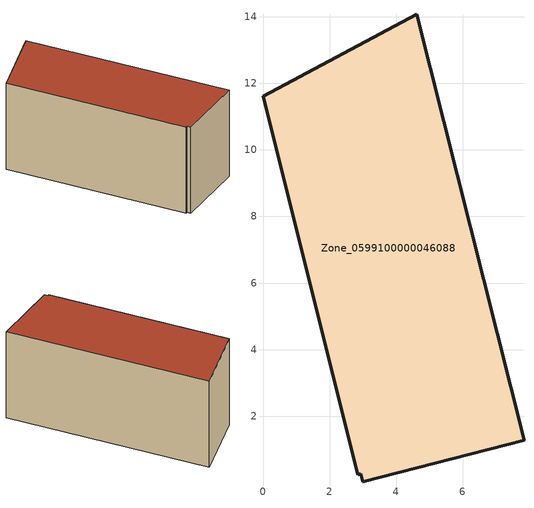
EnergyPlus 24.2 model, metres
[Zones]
Zone_0599100000046088
 floor ground (C_G): 2.85,0.24 0,11.61 4.63,14.08 7.85,1.27 3,0.02 2.94,0.26 z0
 wall outside (C_F): 7.85,1.27 4.63,14.08 0,11.61 2.85,0.24 2.94,0.26 3,0.02 7.85,1.27 z0:5.71
 roof outside (C_R): 0,11.61 2.85,0.24 2.94,0.26 3,0.02 7.85,1.27 4.63,14.08 z5.71
[BUILDING]
Pand.0599100000046088: North Axis=0; Terrain=City; Loads Convergence Tolerance Value=0.04; Temperature Convergence Tolerance Value=0.4; Solar Distribution=FullExterior; Maximum Number of Warmup Days=25; Minimum Number of Warmup Days=1
[Site:Location]
Rotterdam.The.Hague.AP_ZH_NLD Design_Conditions: Latitude=51.96; Longitude=4.45; Time Zone=1; Elevation=-4.5
[SITE:GROUNDTEMPERATURE:BUILDINGSURFACE]
18, 18, 18, 18, 18, 18, 18, 18, 18, 18, 18, 18
[MATERIAL] Thermal Absorptance=0.9; Solar Absorptance=0.7; Visible Absorptance=0.7
Name | Roughness | Thickness | Conductivity | Density | Specific Heat
G.TC.1992-2005 | MediumSmooth | 0.15 | 0.06 | 540 | 1210
F.TC.1992-2005 | Rough | 0.3 | 0.12 | 1920 | 840
R.TC.1992-2005 | MediumRough | 0.2 | 0.08 | 1500 | 1000
[CONSTRUCTION]
C_G: G.TC.1992-2005
C_F: F.TC.1992-2005
C_R: R.TC.1992-2005
[ZONE]
Zone_0599100000046088: Type=1; Multiplier=1; Ceiling Height=Autocalculate; Volume=Autocalculate; Floor Area=autocalculate; Part of Total Floor Area=Yes
[ZONEINFILTRATION:DESIGNFLOWRATE]
Infil_Zone_0599100000046088: Zone or ZoneList or Space or SpaceList=Zone_0599100000046088; Schedule=AlwaysOn; Design Flow Rate Calculation Method=Flow/Area; Flow Rate per Floor Area=0.0015; Constant Term Coefficient=1; Temperature Term Coefficient=0; Velocity Term Coefficient=0; Velocity Squared Term Coefficient=0
[HVACTEMPLATE:ZONE:IDEALLOADSAIRSYSTEM]
Zone_0599100000046088: Maximum Heating Supply Air Temperature=50; Minimum Cooling Supply Air Temperature=13; Maximum Heating Supply Air Humidity Ratio=0.0156; Minimum Cooling Supply Air Humidity Ratio=0.0077; Heating Limit=NoLimit; Cooling Limit=NoLimit; Dehumidification Control Type=ConstantSensibleHeatRatio; Cooling Sensible Heat Ratio=0.7; Dehumidification Setpoint=60; Humidification Control Type=None; Humidification Setpoint=30; Outdoor Air Method=None; Outdoor Air Flow Rate per Person=0.00944; Outdoor Air Flow Rate per Zone Floor Area=0; Outdoor Air Flow Rate per Zone=0; Demand Controlled Ventilation Type=None; Outdoor Air Economizer Type=NoEconomizer; Heat Recovery Type=None; Sensible Heat Recovery Effectiveness=0.7; Latent Heat Recovery Effectiveness=0.65
[ZONECONTROL:THERMOSTAT]
ThermostatControl_Zone_0599100000046088: Zone or ZoneList=Zone_0599100000046088; Control Type Schedule=DualSetpointControlType; Control 1=Thermostat_Zone_0599100000046088; Temperature Difference Between Cutout And Setpoint=0
[THERMOSTATSETPOINT:DUALSETPOINT]
Thermostat_Zone_0599100000046088: Heating Setpoint Temperature Schedule=HeatingSetpoint_Zone_0599100000046088; Cooling Setpoint Temperature Schedule=CoolingSetpoint_Zone_0599100000046088
[SCHEDULE:COMPACT]
HeatingSetpoint_Zone_0599100000046088: Through: 12/31, For: AllDays, Until: 24:00, 21
CoolingSetpoint_Zone_0599100000046088: Through: 12/31, For: AllDays, Until: 24:00, 24
DualSetpointControlType: Through: 12/31, For: AllDays, Until: 24:00, 4
AlwaysOn: Through: 12/31, For: AllDays, Until: 24:00, 1
